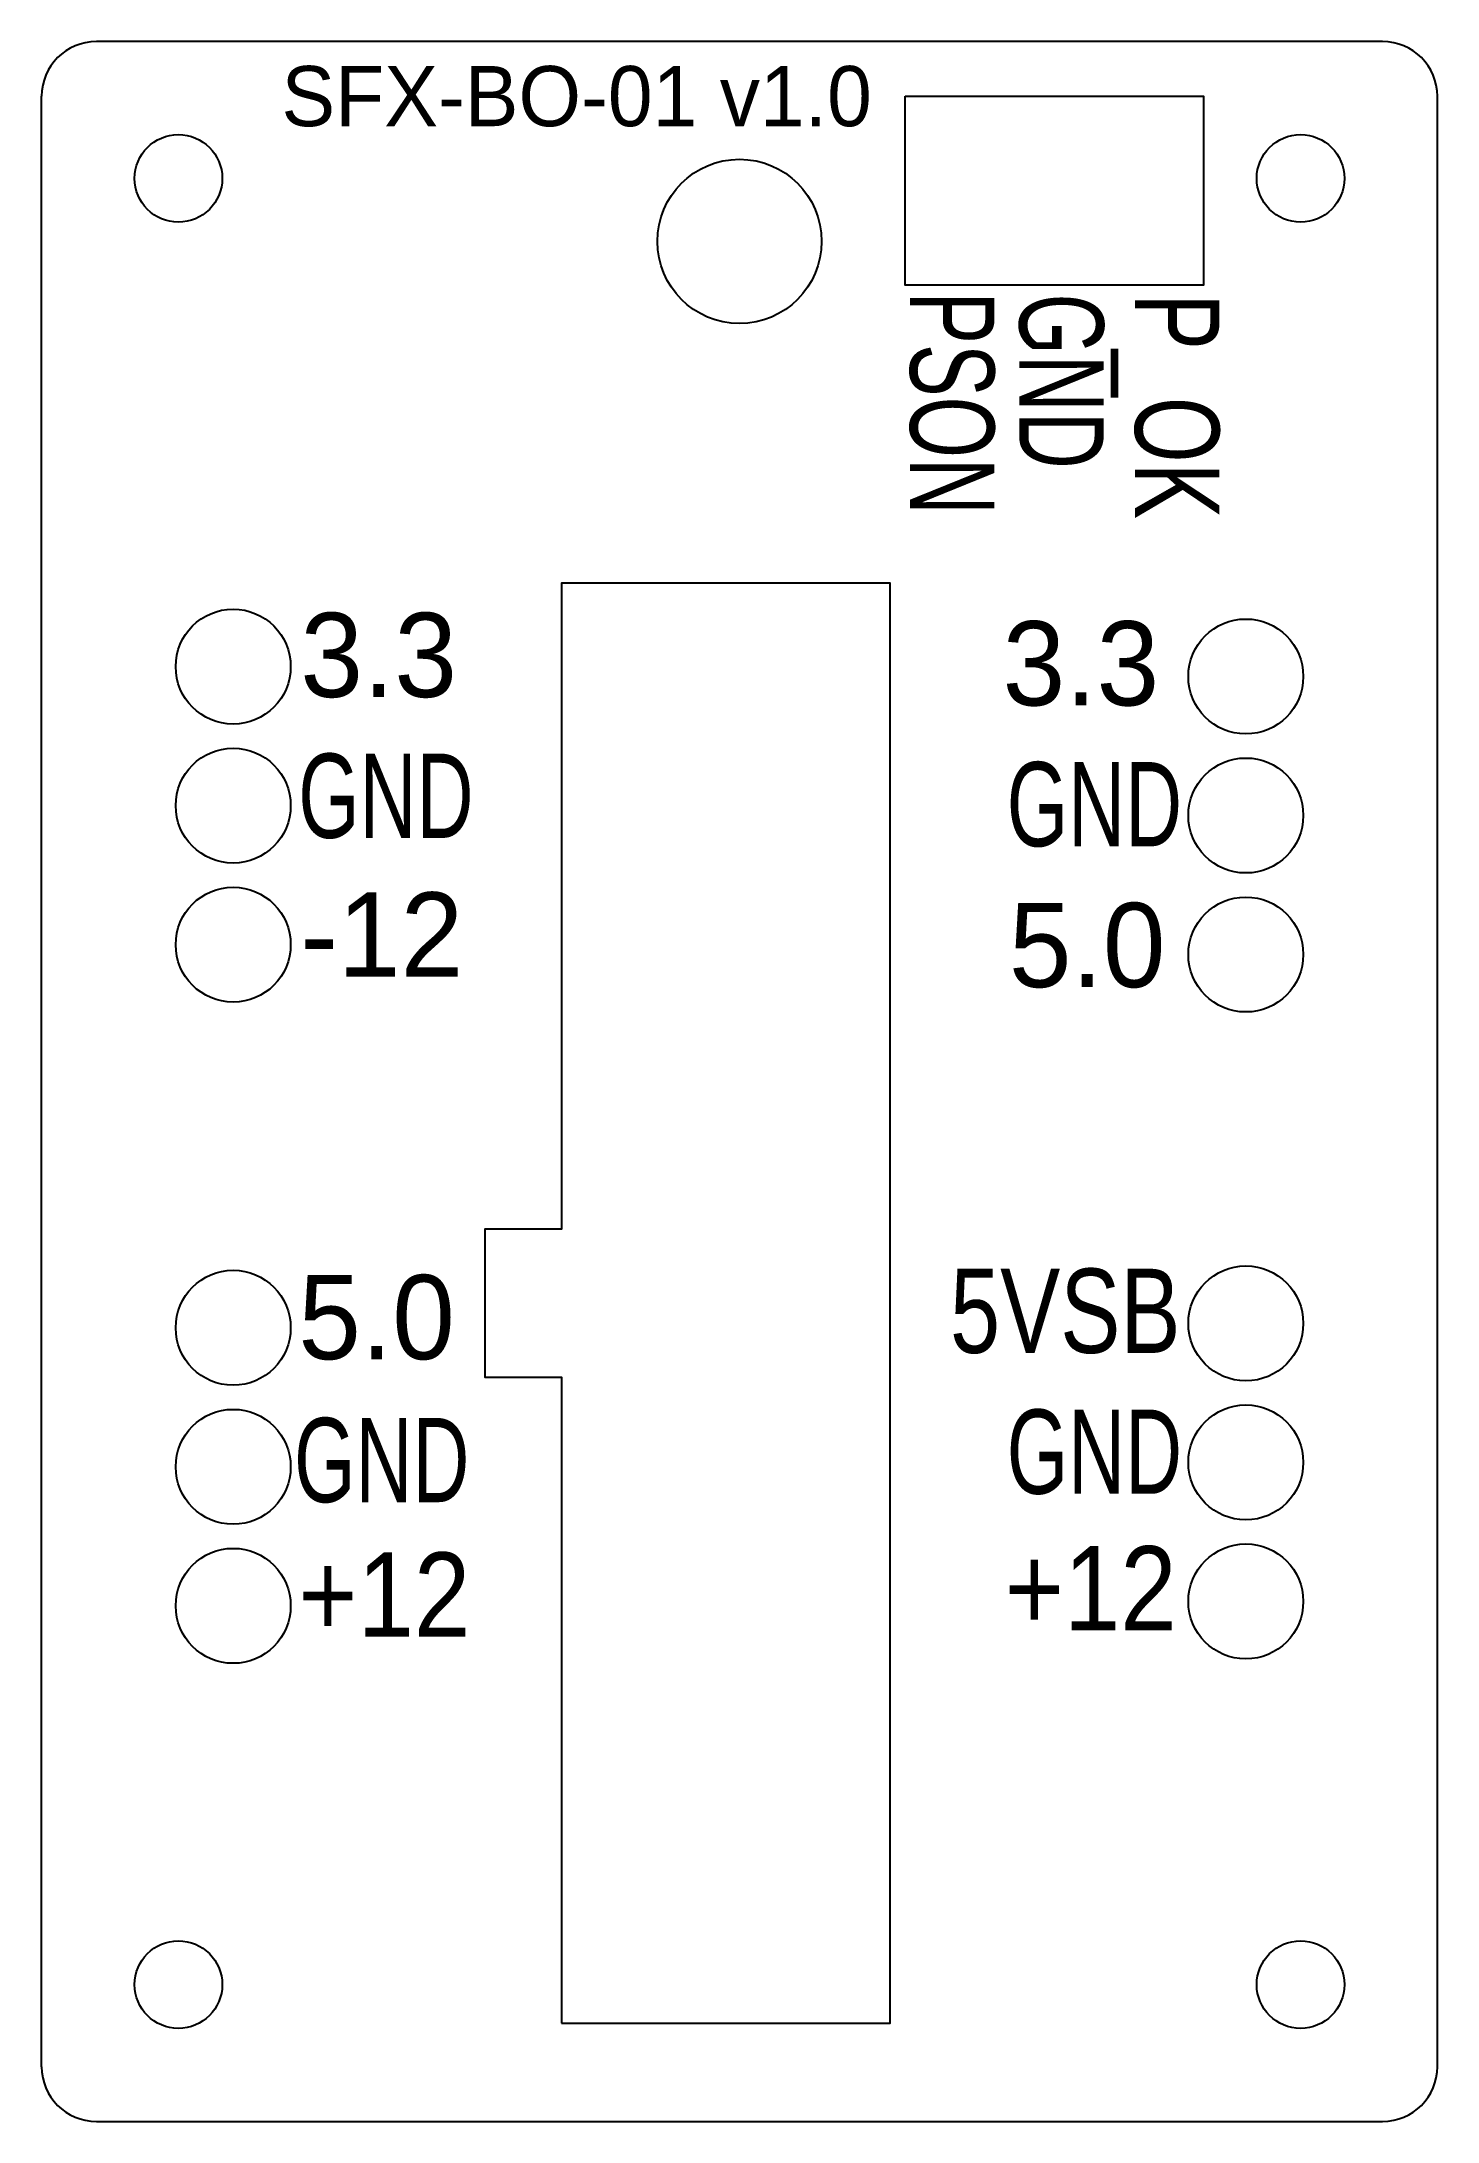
# Model space of a CAD drawing. Units: millimetres on the paper. Extents: x -122.7 to -71.7, y 8.6 to 84.6.
import ezdxf
from ezdxf.enums import TextEntityAlignment as Align

# ---------------------------------------------------------------- set-up
doc = ezdxf.new("R2010")
doc.units = ezdxf.units.MM
for name, color, linetype in [('0-0_外形線', 4, 'Continuous'), ('0-1_ねじ穴', 4, 'Continuous'), ('0-2_SW穴', 4, 'Continuous'), ('0-3_XH-3 Slot', 4, 'Continuous'), ('0-4', 4, 'Continuous'), ('0-5_Terminal Screw Slot', 4, 'Continuous'), ('0-6_Panel文字', 7, 'Continuous')]:
    doc.layers.add(name, color=color, linetype=linetype)
doc.styles.add('MyricaM P', font='')
doc.styles.get('MyricaM P').set_extended_font_data('MyricaM P')

msp = doc.modelspace()

# ---------------------------------------------------------------- linework, layer by layer
at = {"layer": '0-0_外形線'}
for p, q in [((-73.73, 84.622), (-120.73, 84.622)), ((-122.73, 10.622), (-122.73, 82.622)), ((-71.73, 10.622), (-71.73, 82.622)), ((-120.73, 8.622), (-73.73, 8.622))]:
    msp.add_line(p, q, dxfattribs=at)
for centre, start, end in [((-120.73, 82.622), 90, 180), ((-73.73, 82.622), 0, 90), ((-120.73, 10.622), 180, 270), ((-73.73, 10.622), 270, 0)]:
    msp.add_arc(centre, 2, start, end, dxfattribs=at)
at = {"layer": '0-1_ねじ穴'}
for centre in [(-117.73, 79.622), (-76.73, 79.622), (-117.73, 13.622), (-76.73, 13.622)]:
    msp.add_circle(centre, 1.6, dxfattribs=at)
at = {"layer": '0-2_SW穴'}
msp.add_circle((-97.23, 77.322), 3, dxfattribs=at)
at = {"layer": '0-3_XH-3 Slot'}
msp.add_lwpolyline([(-91.18, 82.622), (-80.28, 82.622), (-80.28, 75.722), (-91.18, 75.722)], close=True, dxfattribs=at)
at = {"layer": '0-4'}
msp.add_lwpolyline([(-103.73, 12.212), (-91.73, 12.212), (-91.73, 64.832), (-103.73, 64.832), (-103.73, 41.222), (-106.53, 41.222), (-106.53, 35.822), (-103.73, 35.822)], close=True, dxfattribs=at)
at = {"layer": '0-5_Terminal Screw Slot'}
for centre in [(-115.73, 61.782), (-78.73, 61.422), (-115.73, 56.702), (-78.73, 56.342), (-115.73, 51.622), (-78.73, 51.262), (-115.73, 37.622), (-78.73, 37.782), (-115.73, 32.542), (-78.73, 32.702), (-78.73, 27.622), (-115.73, 27.462)]:
    msp.add_circle(centre, 2.1, dxfattribs=at)

# ---------------------------------------------------------------- texts
at = {"layer": '0-6_Panel文字', "style": 'MyricaM P'}
for s, height, p in [('SFX-BO-01 v1.0', 2.199, (-113.966, 80.871)), ('3.3', 3.079, (-113.275, 59.747)), ('3.3', 3.079, (-87.618, 59.44)), ('-12', 3.079, (-113.275, 49.53)), ('5.0', 3.079, (-87.388, 49.146)), ('5.0', 3.079, (-113.352, 35.55))]:
    msp.add_text(s, height=height, dxfattribs=at).set_placement(p, align=Align.BOTTOM_LEFT)
for s, width, p in [('PSON', 0.7, (-91.92, 75.494)), ('GND', 0.7, (-87.926, 75.417)), ('P_OK', 0.75, (-83.701, 75.417))]:
    msp.add_text(s, height=3.079, rotation=270, dxfattribs=dict(at, width=width)).set_placement(p, align=Align.BOTTOM_LEFT)
for s, width, p in [('GND', 0.7, (-113.352, 54.6)), ('GND', 0.7, (-87.465, 54.293)), ('5VSB', 0.8, (-89.539, 35.78)), ('GND', 0.7, (-113.505, 30.326)), ('GND', 0.7, (-87.465, 30.633)), ('+12', 0.9, (-87.542, 25.64)), ('+12', 0.9, (-113.352, 25.41))]:
    msp.add_text(s, height=3.079, dxfattribs=dict(at, width=width)).set_placement(p, align=Align.BOTTOM_LEFT)

doc.saveas('drawing.dxf')
